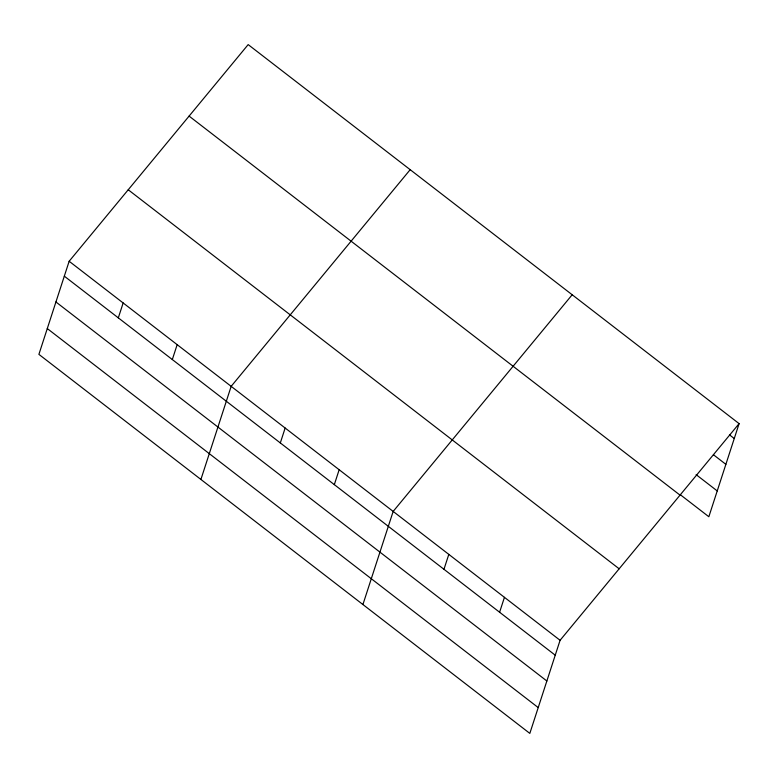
<?xml version="1.0" encoding="UTF-8"?>
<svg xmlns="http://www.w3.org/2000/svg" width="778" height="778" viewBox="0 0 778 778"><rect width="100%" height="100%" fill="white"/><g stroke="black" fill="none" stroke-linecap="round" stroke-linejoin="round"><path stroke-width="1.17" d="M69.154 261.262L38.9 354.369L529.828 733.401L560.082 640.294L739.1 423.631L248.172 44.599L69.154 261.262L560.082 640.294M118.314 317.852L123.157 302.953M172.317 359.553L177.16 344.654M200.909 479.452L231.163 386.345L410.181 169.682M280.323 442.935L285.156 428.036M334.326 484.636L339.159 469.737M362.918 604.535L393.162 511.428L572.18 294.765M443.966 569.282L448.809 554.383M499.602 612.237L504.445 597.339M739.1 423.631L708.846 516.738L680.069 494.516M729.463 434.824L734.257 438.529M713.407 454.712L725.874 464.34M696.125 474.638L717.238 490.928M189.093 116.097L680.021 495.129M128.224 189.764L619.162 568.796M64.311 276.161L555.239 655.202M55.928 301.971L546.856 681.003M47.283 328.559L538.22 707.591"/></g></svg>
